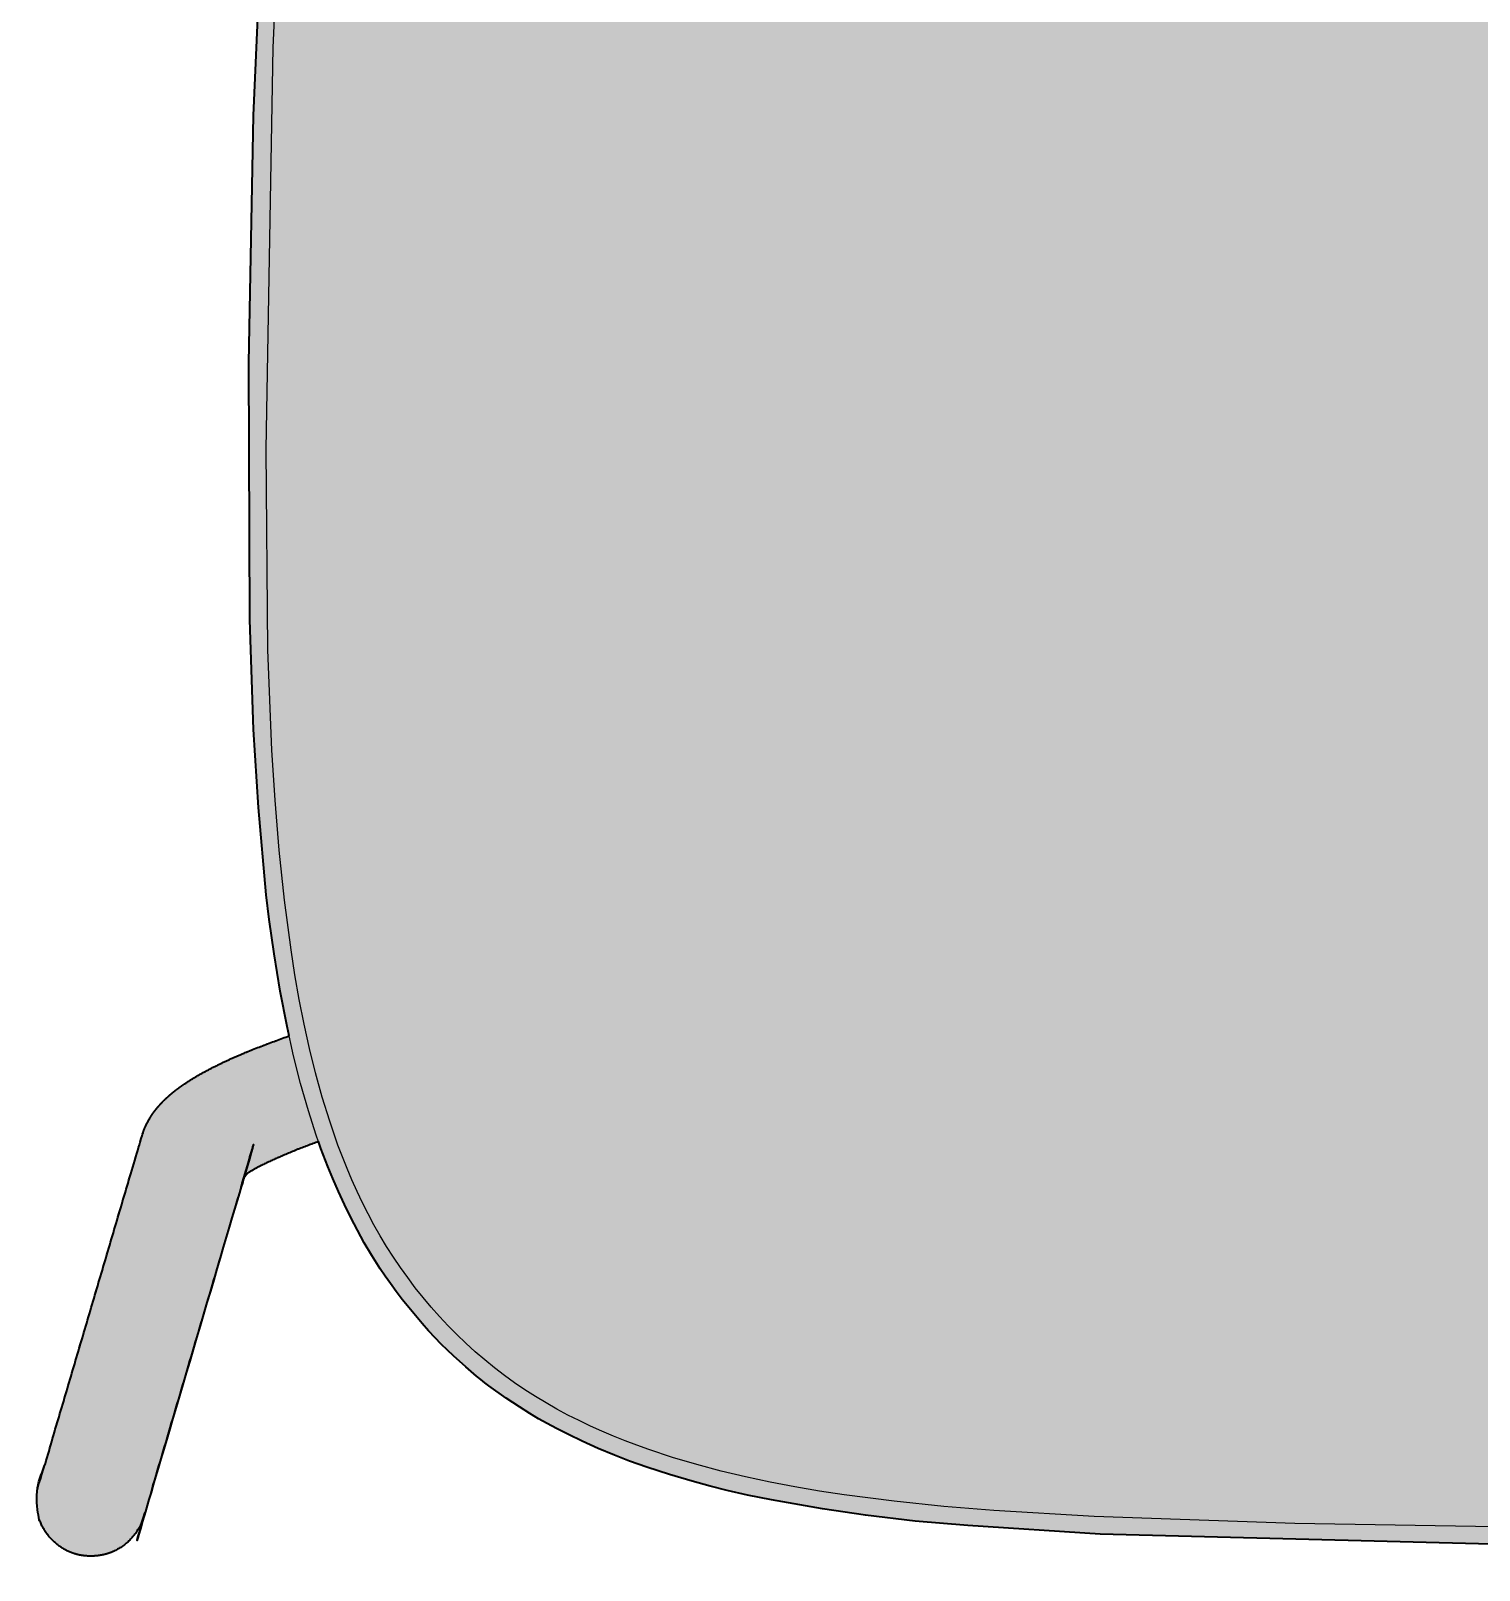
# Model space of a CAD drawing. Header units: millimetres. Extents: x 0 to 1796, y -1006 to 814.
# Drawn here: x 158 to 409.4, y -1006.1 to -738.9 of the extents above; entities that cross this region are included whole.
import ezdxf

# ---------------------------------------------------------------- set-up
doc = ezdxf.new("R2010")
doc.units = ezdxf.units.MM
doc.layers.add('Blocks', color=7, linetype='Continuous')
doc.layers.add('Blocks$Fill', color=7, linetype='Continuous', true_color=0xffffff)
doc.layers.add('Blocks$Inner', color=7, linetype='Continuous', lineweight=25, true_color=0x007f00)
doc.layers.add('Blocks$Outline', color=7, linetype='Continuous', lineweight=35, true_color=0xff3f3f)

# ---------------------------------------------------------------- blocks, each defined once
blk = doc.blocks.new('13Eighty Dining Chair Top')
at = {"layer": 'Blocks$Fill'}
blk.add_hatch(color=256, dxfattribs=at).paths.add_polyline_path([(1.2, 56.2), (1.84, 60.66), (2.27, 63.15), (2.84, 66.09), (4.42, 73.35), (6.42, 81.42), (8.57, 89.01), (10.53, 95.3), (12.03, 99.89), (13.37, 103.67), (14.9, 107.69), (15.81, 109.88), (16.83, 112.2), (17.98, 114.64), (19.24, 117.15), (20.58, 119.67), (21.98, 122.11), (22.7, 123.29), (23.43, 124.43), (24.17, 125.55), (24.92, 126.65), (25.7, 127.73), (26.5, 128.8), (27.32, 129.86), (28.17, 130.91), (29.96, 133.02), (31.83, 135.09), (33.74, 137.08), (35.66, 138.98), (37.55, 140.75), (39.46, 142.43), (41.43, 144.06), (43.51, 145.69), (45.74, 147.36), (48.05, 149.02), (52.54, 152.08), (54.57, 153.39), (56.51, 154.58), (58.44, 155.72), (60.48, 156.87), (65, 159.31), (69.66, 161.69), (74.09, 163.82), (79.04, 165.99), (85.17, 168.49), (91.77, 171.02), (97.94, 173.22), (103.45, 175.06), (108.41, 176.59), (113.42, 178.03), (124.05, 180.8), (128.25, 181.8), (133.25, 182.85), (148.72, 185.75), (155.84, 186.91), (162.21, 187.8), (168.59, 188.58), (175.77, 189.29), (184.28, 189.95), (193.58, 190.52), (203.81, 190.9), (211.29, 190.98), (229, 190.52), (238.3, 189.95), (246.8, 189.29), (253.99, 188.58), (260.37, 187.8), (266.73, 186.91), (273.86, 185.75), (289.32, 182.85), (294.33, 181.8), (298.53, 180.8), (309.15, 178.03), (314.16, 176.59), (319.12, 175.06), (324.64, 173.22), (330.81, 171.02), (337.41, 168.49), (343.54, 165.99), (348.49, 163.82), (352.92, 161.69), (357.58, 159.31), (362.1, 156.87), (364.13, 155.72), (366.07, 154.58), (368.01, 153.39), (370.04, 152.08), (374.53, 149.02), (376.84, 147.36), (379.07, 145.69), (381.15, 144.06), (383.12, 142.43), (385.03, 140.75), (386.92, 138.98), (388.83, 137.08), (390.75, 135.09), (392.62, 133.02), (394.41, 130.91), (395.26, 129.86), (396.08, 128.8), (396.88, 127.73), (397.66, 126.65), (398.41, 125.55), (399.15, 124.43), (399.88, 123.29), (400.59, 122.11), (402, 119.67), (403.34, 117.15), (404.6, 114.64), (405.75, 112.2), (406.77, 109.88), (407.68, 107.69), (409.21, 103.67), (410.55, 99.89), (412.05, 95.3), (414.01, 89.01), (416.16, 81.42), (418.16, 73.35), (419.74, 66.09), (420.31, 63.15), (420.74, 60.66), (421.33, 56.66), (421.38, 56.2), (422.17, 56.84), (422.94, 57.51), (423.69, 58.21), (424.41, 58.94), (424.77, 59.31), (425.11, 59.69), (425.45, 60.07), (425.79, 60.47), (426.12, 60.86), (426.44, 61.27), (426.75, 61.68), (427.06, 62.09), (427.36, 62.51), (427.65, 62.94), (427.93, 63.37), (428.21, 63.8), (428.48, 64.24), (428.74, 64.69), (428.99, 65.14), (429.24, 65.59), (429.7, 66.5), (430.13, 67.43), (430.53, 68.37), (430.89, 69.32), (448.7, 174.89), (448.95, 176.15), (449.09, 176.78), (449.16, 177.09), (449.25, 177.39), (449.34, 177.7), (449.43, 178), (449.53, 178.3), (449.64, 178.6), (449.76, 178.89), (449.89, 179.17), (449.96, 179.31), (450.03, 179.45), (450.1, 179.59), (450.18, 179.73), (450.25, 179.87), (450.33, 180), (450.42, 180.14), (450.5, 180.27), (450.59, 180.4), (450.68, 180.53), (450.78, 180.65), (450.87, 180.78), (450.97, 180.9), (451.07, 181.03), (451.18, 181.15), (451.28, 181.27), (451.5, 181.5), (451.72, 181.73), (451.96, 181.95), (452.2, 182.16), (452.44, 182.36), (452.7, 182.55), (452.96, 182.74), (453.23, 182.92), (453.5, 183.09), (453.78, 183.25), (454.06, 183.4), (454.35, 183.54), (454.64, 183.67), (454.93, 183.8), (455.23, 183.91), (455.53, 184.01), (455.84, 184.1), (456.15, 184.19), (456.46, 184.26), (456.77, 184.32), (457.08, 184.37), (457.4, 184.41), (457.71, 184.44), (458.03, 184.46), (458.19, 184.46), (458.35, 184.46), (458.51, 184.46), (458.66, 184.46), (458.82, 184.45), (458.98, 184.44), (459.14, 184.43), (459.3, 184.42), (459.61, 184.38), (459.93, 184.33), (460.24, 184.27), (460.55, 184.2), (460.86, 184.12), (461.16, 184.03), (461.46, 183.93), (461.76, 183.82), (462.06, 183.7), (462.35, 183.56), (462.63, 183.42), (462.91, 183.27), (463.19, 183.11), (463.46, 182.95), (463.72, 182.77), (463.98, 182.58), (464.23, 182.38), (464.48, 182.18), (464.71, 181.97), (464.94, 181.75), (465.17, 181.52), (465.38, 181.29), (465.59, 181.05), (465.79, 180.8), (465.98, 180.55), (466.16, 180.29), (466.34, 180.02), (466.5, 179.75), (466.66, 179.47), (466.81, 179.19), (466.95, 178.9), (467.07, 178.61), (467.19, 178.31), (467.3, 178.01), (467.4, 177.71), (467.49, 177.41), (467.56, 177.1), (467.63, 176.79), (467.69, 176.47), (467.74, 176.16), (467.77, 175.84), (467.8, 175.52), (467.81, 175.21), (467.82, 174.89), (467.81, 174.57), (467.8, 174.25), (467.33, 171.12), (449.45, 65.11), (449.35, 64.58), (449.23, 64.06), (449.11, 63.54), (448.97, 63.02), (448.82, 62.51), (448.67, 62), (448.5, 61.49), (448.32, 60.99), (448.14, 60.49), (447.94, 59.99), (447.74, 59.5), (447.52, 59.01), (447.3, 58.52), (447.07, 58.04), (446.82, 57.57), (446.58, 57.09), (446.05, 56.16), (445.5, 55.25), (444.92, 54.35), (444.32, 53.47), (443.7, 52.6), (443.05, 51.74), (442.39, 50.9), (441.03, 49.25), (439.62, 47.65), (438.16, 46.09), (436.66, 44.56), (435.13, 43.07), (433.57, 41.61), (431.98, 40.18), (430.37, 38.78), (427.07, 36.06), (423.67, 33.44), (429.16, -81.39), (429.99, -124.35), (429.8, -168.94), (429.14, -188.02), (428.3, -201.53), (426.93, -216.67), (426.42, -220.99), (425.59, -226.93), (424.52, -233.39), (423.33, -239.56), (422.98, -241.16), (430.59, -244.06), (432.45, -244.86), (434.3, -245.7), (436.12, -246.59), (437.93, -247.55), (438.82, -248.05), (439.71, -248.58), (440.58, -249.12), (441.43, -249.69), (441.85, -249.99), (442.26, -250.29), (442.66, -250.6), (443.06, -250.91), (443.45, -251.23), (443.83, -251.56), (444.21, -251.9), (444.57, -252.24), (444.92, -252.6), (445.27, -252.96), (445.6, -253.33), (445.92, -253.71), (446.23, -254.1), (446.52, -254.5), (446.81, -254.91), (447.08, -255.33), (447.21, -255.54), (447.33, -255.76), (447.45, -255.98), (447.57, -256.2), (447.69, -256.42), (447.8, -256.65), (447.9, -256.88), (448.01, -257.11), (448.1, -257.35), (448.2, -257.58), (448.29, -257.83), (448.37, -258.07), (448.46, -258.32), (448.53, -258.57), (448.61, -258.82), (466.15, -318.23), (466.24, -318.46), (466.32, -318.69), (466.4, -318.92), (466.48, -319.16), (466.54, -319.4), (466.61, -319.64), (466.66, -319.88), (466.71, -320.13), (466.75, -320.38), (466.79, -320.63), (466.82, -320.88), (466.84, -321.13), (466.86, -321.38), (466.87, -321.64), (466.88, -321.89), (466.87, -322.15), (466.86, -322.4), (466.85, -322.66), (466.82, -322.91), (466.79, -323.16), (466.76, -323.41), (466.71, -323.66), (466.66, -323.91), (466.61, -324.15), (466.55, -324.4), (466.48, -324.64), (466.41, -324.88), (466.33, -325.11), (466.24, -325.35), (466.15, -325.58), (466.05, -325.8), (465.95, -326.02), (465.84, -326.24), (465.73, -326.46), (465.61, -326.68), (465.48, -326.89), (465.35, -327.1), (465.22, -327.31), (465.07, -327.51), (464.92, -327.72), (464.77, -327.92), (464.61, -328.11), (464.44, -328.3), (464.27, -328.49), (464.1, -328.67), (463.91, -328.85), (463.73, -329.03), (463.54, -329.19), (463.34, -329.36), (463.14, -329.52), (462.94, -329.67), (462.73, -329.82), (462.52, -329.96), (462.31, -330.09), (462.09, -330.22), (461.87, -330.35), (461.65, -330.47), (461.43, -330.58), (461.2, -330.68), (460.97, -330.78), (460.74, -330.88), (460.51, -330.96), (460.28, -331.04), (460.05, -331.12), (459.86, -331.17), (459.67, -331.21), (459.47, -331.26), (459.28, -331.3), (459.09, -331.33), (458.89, -331.36), (458.69, -331.39), (458.5, -331.41), (458.3, -331.43), (458.1, -331.45), (457.9, -331.46), (457.7, -331.47), (457.5, -331.47), (457.3, -331.47), (457.1, -331.47), (456.91, -331.46), (456.71, -331.45), (456.51, -331.44), (456.31, -331.42), (456.11, -331.39), (455.91, -331.37), (455.71, -331.33), (455.52, -331.3), (455.32, -331.26), (455.13, -331.22), (454.93, -331.17), (454.74, -331.12), (454.55, -331.06), (454.36, -331), (454.17, -330.93), (453.98, -330.87), (453.8, -330.79), (453.61, -330.72), (453.43, -330.64), (453.25, -330.55), (453.07, -330.46), (452.9, -330.37), (452.72, -330.27), (452.55, -330.17), (452.38, -330.07), (452.21, -329.96), (452.04, -329.85), (451.88, -329.73), (451.72, -329.62), (451.56, -329.49), (451.4, -329.37), (451.25, -329.24), (451.1, -329.11), (450.95, -328.98), (450.8, -328.84), (450.66, -328.7), (450.52, -328.56), (450.38, -328.41), (450.25, -328.26), (450.12, -328.11), (449.99, -327.96), (449.86, -327.8), (449.74, -327.65), (449.62, -327.49), (449.51, -327.32), (449.4, -327.16), (449.29, -326.99), (449.18, -326.83), (449.08, -326.66), (448.98, -326.48), (448.89, -326.31), (448.8, -326.13), (448.71, -325.96), (448.55, -325.6), (448.39, -325.23), (448.25, -324.86), (448.11, -324.49), (447.99, -324.11), (447.87, -323.73), (447.64, -322.95), (430.94, -266.1), (430.91, -266.02), (430.9, -265.97), (430.88, -265.93), (430.86, -265.89), (430.85, -265.85), (430.83, -265.81), (430.81, -265.77), (430.79, -265.73), (430.77, -265.69), (430.74, -265.65), (430.72, -265.61), (430.7, -265.58), (430.67, -265.54), (430.65, -265.5), (430.62, -265.47), (430.59, -265.43), (430.56, -265.4), (430.54, -265.36), (430.51, -265.33), (430.48, -265.29), (430.44, -265.26), (430.41, -265.23), (430.38, -265.2), (430.35, -265.17), (430.31, -265.14), (430.28, -265.11), (430.25, -265.09), (430.21, -265.06), (430.17, -265.03), (430.14, -265.01), (430.1, -264.98), (429.47, -264.59), (428.82, -264.22), (428.17, -263.86), (427.5, -263.52), (426.16, -262.87), (424.79, -262.26), (421.37, -260.83), (417.88, -259.51), (416.26, -263.83), (415.41, -265.92), (414.43, -268.17), (413.39, -270.44), (412.29, -272.68), (411.14, -274.91), (409.93, -277.1), (408.64, -279.29), (407.16, -281.6), (406.31, -282.86), (405.39, -284.17), (404.4, -285.53), (403.34, -286.93), (402.22, -288.33), (401.07, -289.73), (399.91, -291.09), (398.76, -292.37), (397.65, -293.56), (396.57, -294.67), (395.51, -295.72), (394.44, -296.73), (392.31, -298.64), (390.45, -300.22), (389.71, -300.83), (389.03, -301.37), (388.31, -301.9), (385.29, -304.03), (383, -305.57), (381.18, -306.73), (379.7, -307.62), (378.22, -308.46), (376.54, -309.35), (374.51, -310.38), (372.08, -311.53), (369.32, -312.77), (366.53, -313.94), (363.91, -314.97), (360.87, -316.03), (356.96, -317.29), (353.03, -318.48), (349.91, -319.35), (346.96, -320.07), (343.41, -320.87), (339.25, -321.73), (330.43, -323.29), (322.92, -324.37), (314.31, -325.38), (305.16, -326.17), (282.19, -327.66), (214.3, -329.37), (211.29, -329.32), (208.27, -329.37), (140.39, -327.66), (117.42, -326.17), (108.27, -325.38), (99.66, -324.37), (92.15, -323.29), (83.33, -321.73), (79.17, -320.87), (75.61, -320.07), (72.67, -319.35), (69.55, -318.48), (65.62, -317.29), (61.71, -316.03), (58.67, -314.97), (56.05, -313.94), (53.26, -312.77), (50.49, -311.53), (48.07, -310.38), (46.03, -309.35), (44.36, -308.46), (42.88, -307.62), (41.39, -306.73), (39.58, -305.57), (37.29, -304.03), (34.27, -301.9), (33.55, -301.37), (32.87, -300.83), (32.13, -300.22), (30.27, -298.64), (28.14, -296.73), (27.07, -295.72), (26.01, -294.67), (24.93, -293.56), (23.82, -292.37), (22.67, -291.09), (21.51, -289.73), (20.35, -288.33), (19.24, -286.93), (18.18, -285.53), (17.18, -284.17), (16.26, -282.86), (15.42, -281.6), (13.94, -279.29), (12.65, -277.1), (11.44, -274.91), (10.29, -272.68), (9.19, -270.44), (8.15, -268.17), (7.17, -265.92), (6.32, -263.83), (5.13, -260.73), (4.7, -259.51), (1.21, -260.83), (-2.21, -262.26), (-3.58, -262.87), (-4.93, -263.52), (-5.59, -263.86), (-6.25, -264.22), (-6.89, -264.59), (-7.52, -264.98), (-7.56, -265.01), (-7.6, -265.03), (-7.63, -265.06), (-7.67, -265.09), (-7.7, -265.11), (-7.74, -265.14), (-7.77, -265.17), (-7.8, -265.2), (-7.83, -265.23), (-7.87, -265.26), (-7.9, -265.29), (-7.93, -265.33), (-7.96, -265.36), (-7.99, -265.4), (-8.01, -265.43), (-8.04, -265.47), (-8.07, -265.5), (-8.09, -265.54), (-8.12, -265.58), (-8.14, -265.61), (-8.17, -265.65), (-8.19, -265.69), (-8.21, -265.73), (-8.23, -265.77), (-8.25, -265.81), (-8.27, -265.85), (-8.29, -265.89), (-8.3, -265.93), (-8.32, -265.97), (-8.33, -266.02), (-8.35, -266.06), (-24.03, -319.06), (-25.29, -323.73), (-25.41, -324.11), (-25.53, -324.49), (-25.67, -324.86), (-25.81, -325.23), (-25.97, -325.6), (-26.13, -325.96), (-26.22, -326.13), (-26.31, -326.31), (-26.41, -326.48), (-26.5, -326.66), (-26.6, -326.83), (-26.71, -326.99), (-26.82, -327.16), (-26.93, -327.32), (-27.04, -327.49), (-27.16, -327.65), (-27.29, -327.8), (-27.41, -327.96), (-27.54, -328.11), (-27.67, -328.26), (-27.8, -328.41), (-27.94, -328.56), (-28.08, -328.7), (-28.23, -328.84), (-28.37, -328.98), (-28.52, -329.11), (-28.67, -329.24), (-28.82, -329.37), (-28.98, -329.49), (-29.14, -329.62), (-29.3, -329.73), (-29.47, -329.85), (-29.63, -329.96), (-29.8, -330.07), (-29.97, -330.17), (-30.14, -330.27), (-30.32, -330.37), (-30.49, -330.46), (-30.67, -330.55), (-30.85, -330.64), (-31.04, -330.72), (-31.22, -330.79), (-31.4, -330.87), (-31.59, -330.93), (-31.78, -331), (-31.97, -331.06), (-32.16, -331.12), (-32.36, -331.17), (-32.55, -331.22), (-32.74, -331.26), (-32.94, -331.3), (-33.14, -331.33), (-33.33, -331.37), (-33.53, -331.39), (-33.73, -331.42), (-33.93, -331.44), (-34.13, -331.45), (-34.33, -331.46), (-34.53, -331.47), (-34.73, -331.47), (-34.93, -331.47), (-35.13, -331.47), (-35.32, -331.46), (-35.52, -331.45), (-35.72, -331.43), (-35.92, -331.41), (-36.12, -331.39), (-36.31, -331.36), (-36.51, -331.33), (-36.7, -331.3), (-36.9, -331.26), (-37.09, -331.21), (-37.28, -331.17), (-37.47, -331.12), (-37.7, -331.04), (-37.93, -330.96), (-38.17, -330.88), (-38.4, -330.78), (-38.62, -330.68), (-38.85, -330.58), (-39.07, -330.47), (-39.3, -330.35), (-39.52, -330.22), (-39.73, -330.09), (-39.95, -329.96), (-40.16, -329.82), (-40.36, -329.67), (-40.57, -329.52), (-40.76, -329.36), (-40.96, -329.19), (-41.15, -329.03), (-41.34, -328.85), (-41.52, -328.67), (-41.69, -328.49), (-41.86, -328.3), (-42.03, -328.11), (-42.19, -327.92), (-42.35, -327.72), (-42.49, -327.51), (-42.64, -327.31), (-42.77, -327.1), (-42.91, -326.89), (-43.03, -326.68), (-43.15, -326.46), (-43.26, -326.24), (-43.37, -326.02), (-43.47, -325.8), (-43.57, -325.58), (-43.66, -325.35), (-43.75, -325.11), (-43.83, -324.88), (-43.9, -324.64), (-43.97, -324.4), (-44.03, -324.15), (-44.09, -323.91), (-44.14, -323.66), (-44.18, -323.41), (-44.22, -323.16), (-44.25, -322.91), (-44.27, -322.66), (-44.28, -322.4), (-44.29, -322.15), (-44.3, -321.89), (-44.29, -321.64), (-44.28, -321.38), (-44.27, -321.13), (-44.24, -320.88), (-44.21, -320.63), (-44.18, -320.38), (-44.13, -320.13), (-44.08, -319.88), (-44.03, -319.64), (-43.97, -319.4), (-43.9, -319.16), (-43.82, -318.92), (-43.74, -318.69), (-43.66, -318.46), (-43.57, -318.23), (-26.1, -259.07), (-25.96, -258.57), (-25.88, -258.32), (-25.8, -258.07), (-25.71, -257.83), (-25.62, -257.58), (-25.53, -257.35), (-25.43, -257.11), (-25.33, -256.88), (-25.22, -256.65), (-25.11, -256.42), (-24.99, -256.2), (-24.88, -255.98), (-24.75, -255.76), (-24.63, -255.54), (-24.5, -255.33), (-24.23, -254.91), (-23.95, -254.5), (-23.65, -254.1), (-23.34, -253.71), (-23.02, -253.33), (-22.69, -252.96), (-22.35, -252.6), (-21.99, -252.24), (-21.63, -251.9), (-21.25, -251.56), (-20.87, -251.23), (-20.48, -250.91), (-20.09, -250.6), (-19.68, -250.29), (-19.27, -249.99), (-18.85, -249.69), (-18, -249.12), (-17.13, -248.58), (-16.24, -248.05), (-15.35, -247.55), (-13.54, -246.59), (-11.72, -245.7), (-9.88, -244.86), (-8.02, -244.06), (-4.25, -242.58), (-0.4, -241.16), (-1.95, -233.39), (-3.01, -226.93), (-3.84, -220.99), (-4.36, -216.67), (-5.72, -201.53), (-6.56, -188.02), (-7.22, -168.94), (-7.42, -124.35), (-6.58, -81.39), (-2.48, 11.46), (-1.09, 33.44), (-7.79, 38.78), (-9.4, 40.18), (-10.99, 41.61), (-12.55, 43.07), (-14.08, 44.56), (-15.58, 46.09), (-17.04, 47.65), (-18.45, 49.25), (-19.81, 50.9), (-20.47, 51.74), (-21.12, 52.6), (-21.74, 53.47), (-22.35, 54.35), (-22.92, 55.25), (-23.48, 56.16), (-24, 57.09), (-24.25, 57.57), (-24.49, 58.04), (-24.72, 58.52), (-24.94, 59.01), (-25.16, 59.5), (-25.36, 59.99), (-25.56, 60.49), (-25.75, 60.99), (-25.92, 61.49), (-26.09, 62), (-26.25, 62.51), (-26.39, 63.02), (-26.53, 63.54), (-26.65, 64.06), (-26.77, 64.58), (-26.87, 65.11), (-26.97, 65.63), (-45.22, 174.25), (-45.24, 174.57), (-45.24, 174.89), (-45.24, 175.21), (-45.22, 175.52), (-45.19, 175.84), (-45.16, 176.16), (-45.11, 176.47), (-45.05, 176.79), (-44.99, 177.1), (-44.91, 177.41), (-44.82, 177.71), (-44.72, 178.01), (-44.61, 178.31), (-44.5, 178.61), (-44.37, 178.9), (-44.23, 179.19), (-44.08, 179.47), (-43.93, 179.75), (-43.76, 180.02), (-43.59, 180.29), (-43.4, 180.55), (-43.21, 180.8), (-43.01, 181.05), (-42.8, 181.29), (-42.59, 181.52), (-42.37, 181.75), (-42.13, 181.97), (-41.9, 182.18), (-41.65, 182.38), (-41.4, 182.58), (-41.14, 182.77), (-40.88, 182.95), (-40.61, 183.11), (-40.33, 183.27), (-40.05, 183.42), (-39.77, 183.56), (-39.48, 183.7), (-39.18, 183.82), (-38.88, 183.93), (-38.58, 184.03), (-38.28, 184.12), (-37.97, 184.2), (-37.66, 184.27), (-37.35, 184.33), (-37.03, 184.38), (-36.72, 184.42), (-36.56, 184.43), (-36.4, 184.44), (-36.24, 184.45), (-36.09, 184.46), (-35.93, 184.46), (-35.77, 184.46), (-35.61, 184.46), (-35.45, 184.46), (-35.13, 184.44), (-34.82, 184.41), (-34.5, 184.37), (-34.19, 184.32), (-33.88, 184.26), (-33.57, 184.19), (-33.26, 184.1), (-32.96, 184.01), (-32.65, 183.91), (-32.36, 183.8), (-32.06, 183.67), (-31.77, 183.54), (-31.48, 183.4), (-31.2, 183.25), (-30.92, 183.09), (-30.65, 182.92), (-30.38, 182.74), (-30.12, 182.55), (-29.87, 182.36), (-29.62, 182.16), (-29.38, 181.95), (-29.14, 181.73), (-28.92, 181.5), (-28.7, 181.27), (-28.6, 181.15), (-28.49, 181.03), (-28.39, 180.9), (-28.3, 180.78), (-28.2, 180.65), (-28.11, 180.53), (-28.01, 180.4), (-27.93, 180.27), (-27.84, 180.14), (-27.76, 180), (-27.68, 179.87), (-27.6, 179.73), (-27.52, 179.59), (-27.45, 179.45), (-27.38, 179.31), (-27.31, 179.17), (-27.18, 178.89), (-27.07, 178.6), (-26.95, 178.3), (-26.85, 178), (-26.76, 177.7), (-26.67, 177.39), (-26.59, 177.09), (-26.51, 176.78), (-26.37, 176.15), (-26.12, 174.89), (-8.31, 69.32), (-7.95, 68.37), (-7.55, 67.43), (-7.12, 66.5), (-6.66, 65.59), (-6.41, 65.14), (-6.16, 64.69), (-5.9, 64.24), (-5.63, 63.8), (-5.36, 63.37), (-5.07, 62.94), (-4.78, 62.51), (-4.48, 62.09), (-4.17, 61.68), (-3.86, 61.27), (-3.54, 60.86), (-3.21, 60.47), (-2.88, 60.07), (-2.54, 59.69), (-2.19, 59.31), (-1.83, 58.94), (-1.11, 58.21), (-0.36, 57.51), (0.41, 56.84)], flags=0)
at = {"layer": 'Blocks$Inner'}
for points in [[(208.27, -329.37), (140.39, -327.66), (117.42, -326.17), (108.27, -325.38), (99.66, -324.37), (92.15, -323.29), (83.33, -321.73), (79.17, -320.87), (75.61, -320.07), (72.67, -319.35), (69.55, -318.48), (65.62, -317.29), (61.71, -316.03), (58.67, -314.97), (56.05, -313.94), (53.26, -312.77), (50.49, -311.53), (48.07, -310.38), (46.03, -309.35), (44.36, -308.46), (42.88, -307.62), (41.39, -306.73), (39.58, -305.57), (37.29, -304.03), (34.27, -301.9), (33.55, -301.37), (32.87, -300.83), (32.13, -300.22), (30.27, -298.64), (28.14, -296.73), (27.07, -295.72), (26.01, -294.67), (24.93, -293.56), (23.82, -292.37), (22.67, -291.09), (21.51, -289.73), (20.35, -288.33), (19.24, -286.93), (18.18, -285.53), (17.18, -284.17), (16.26, -282.86), (15.42, -281.6), (13.94, -279.29), (12.65, -277.1), (11.44, -274.91), (10.29, -272.68), (9.19, -270.44), (8.15, -268.17), (7.17, -265.92), (6.32, -263.83), (5.13, -260.73), (4.31, -258.39), (2.97, -254.19), (1.6, -249.43), (0.38, -244.64), (-0.76, -239.56), (-1.95, -233.39), (-3.01, -226.93), (-3.84, -220.99), (-4.36, -216.67), (-5.72, -201.53), (-6.56, -188.02), (-7.22, -168.94), (-7.42, -124.35), (-6.58, -81.39), (-2.48, 11.46)], [(209.01, -326.37), (174.16, -325.8), (139.34, -324.6), (121.94, -323.56), (113.26, -322.85), (104.59, -321.95), (95.95, -320.84), (91.65, -320.19), (87.35, -319.46), (83.08, -318.64), (78.82, -317.73), (74.58, -316.72), (70.36, -315.59), (66.17, -314.35), (62.02, -312.97), (59.96, -312.24), (57.92, -311.46), (55.9, -310.65), (53.89, -309.79), (51.91, -308.9), (49.94, -307.96), (48, -306.98), (46.09, -305.96), (44.2, -304.88), (42.34, -303.76), (40.52, -302.6), (38.73, -301.38), (36.97, -300.1), (35.24, -298.78), (33.56, -297.41), (31.91, -296), (30.3, -294.53), (28.73, -293.03), (27.2, -291.48), (25.71, -289.89), (24.26, -288.26), (22.86, -286.59), (21.5, -284.88), (20.19, -283.14), (18.92, -281.37), (17.7, -279.57), (16.52, -277.73), (15.4, -275.87), (14.33, -273.98), (13.3, -272.07), (12.32, -270.13), (11.39, -268.17), (10.5, -266.18), (9.65, -264.18), (8.84, -262.16), (8.07, -260.12), (7.34, -258.07), (6.65, -256), (5.36, -251.83), (4.2, -247.61), (3.16, -243.37), (2.22, -239.11), (1.37, -234.84), (0.62, -230.55), (-0.06, -226.25), (-1.2, -217.61), (-2.1, -208.95), (-2.82, -200.27), (-3.38, -191.58), (-4.09, -174.16), (-4.38, -139.31), (-3.16, -69.63), (0, 0)]]:
    blk.add_lwpolyline(points, dxfattribs=at)
for points in [[(-4.25, -242.58), (-8.02, -244.06)], [(-0.4, -241.16), (-4.25, -242.58)], [(-11.72, -245.7), (-13.54, -246.59)], [(-9.88, -244.86), (-11.72, -245.7)], [(-8.02, -244.06), (-9.88, -244.86)], [(-16.24, -248.05), (-17.13, -248.58)], [(-15.35, -247.55), (-16.24, -248.05)], [(-13.54, -246.59), (-15.35, -247.55)], [(-20.48, -250.91), (-20.87, -251.23)], [(-20.09, -250.6), (-20.48, -250.91)], [(-19.68, -250.29), (-20.09, -250.6)], [(-19.27, -249.99), (-19.68, -250.29)], [(-18.85, -249.69), (-19.27, -249.99)], [(-18, -249.12), (-18.85, -249.69)], [(-17.13, -248.58), (-18, -249.12)], [(-23.34, -253.71), (-23.65, -254.1)], [(-23.02, -253.33), (-23.34, -253.71)], [(-22.69, -252.96), (-23.02, -253.33)], [(-22.35, -252.6), (-22.69, -252.96)], [(-21.99, -252.24), (-22.35, -252.6)], [(-21.63, -251.9), (-21.99, -252.24)], [(-21.25, -251.56), (-21.63, -251.9)], [(-20.87, -251.23), (-21.25, -251.56)], [(-25.11, -256.42), (-25.22, -256.65)], [(-24.99, -256.2), (-25.11, -256.42)], [(-24.88, -255.98), (-24.99, -256.2)], [(-24.75, -255.76), (-24.88, -255.98)], [(-24.63, -255.54), (-24.75, -255.76)], [(-24.5, -255.33), (-24.63, -255.54)], [(-24.23, -254.91), (-24.5, -255.33)], [(-23.95, -254.5), (-24.23, -254.91)], [(-23.65, -254.1), (-23.95, -254.5)], [(-26.1, -259.07), (-43.57, -318.23)], [(-26.03, -258.82), (-26.1, -259.07)], [(-25.96, -258.57), (-26.03, -258.82)], [(-25.88, -258.32), (-25.96, -258.57)], [(-25.8, -258.07), (-25.88, -258.32)], [(-25.71, -257.83), (-25.8, -258.07)], [(-25.62, -257.58), (-25.71, -257.83)], [(-25.53, -257.35), (-25.62, -257.58)], [(-25.43, -257.11), (-25.53, -257.35)], [(-25.33, -256.88), (-25.43, -257.11)], [(-25.22, -256.65), (-25.33, -256.88)], [(-2.21, -262.26), (1.21, -260.83)], [(1.21, -260.83), (4.7, -259.51)], [(-6.89, -264.59), (-6.25, -264.22)], [(-6.25, -264.22), (-5.59, -263.86)], [(-5.59, -263.86), (-4.93, -263.52)], [(-4.93, -263.52), (-3.58, -262.87)], [(-3.58, -262.87), (-2.21, -262.26)], [(-24.03, -319.06), (-8.36, -266.1)], [(-8.36, -266.1), (-8.35, -266.06)], [(-8.35, -266.06), (-8.33, -266.02)], [(-8.33, -266.02), (-8.32, -265.97)], [(-8.32, -265.97), (-8.3, -265.93)], [(-8.3, -265.93), (-8.29, -265.89)], [(-8.29, -265.89), (-8.27, -265.85)], [(-8.27, -265.85), (-8.25, -265.81)], [(-8.25, -265.81), (-8.23, -265.77)], [(-8.23, -265.77), (-8.21, -265.73)], [(-8.21, -265.73), (-8.19, -265.69)], [(-8.19, -265.69), (-8.17, -265.65)], [(-8.17, -265.65), (-8.14, -265.61)], [(-8.14, -265.61), (-8.12, -265.58)], [(-8.12, -265.58), (-8.09, -265.54)], [(-8.09, -265.54), (-8.07, -265.5)], [(-8.07, -265.5), (-8.04, -265.47)], [(-8.04, -265.47), (-8.01, -265.43)], [(-8.01, -265.43), (-7.99, -265.4)], [(-7.99, -265.4), (-7.96, -265.36)], [(-7.96, -265.36), (-7.93, -265.33)], [(-7.93, -265.33), (-7.9, -265.29)], [(-7.9, -265.29), (-7.87, -265.26)], [(-7.87, -265.26), (-7.83, -265.23)], [(-7.83, -265.23), (-7.8, -265.2)], [(-7.8, -265.2), (-7.77, -265.17)], [(-7.77, -265.17), (-7.74, -265.14)], [(-7.74, -265.14), (-7.7, -265.11)], [(-7.7, -265.11), (-7.67, -265.09)], [(-7.67, -265.09), (-7.63, -265.06)], [(-7.63, -265.06), (-7.6, -265.03)], [(-7.6, -265.03), (-7.56, -265.01)], [(-7.56, -265.01), (-7.52, -264.98)], [(-7.52, -264.98), (-6.89, -264.59)], [(-25.07, -322.95), (-24.03, -319.06)], [(-25.29, -323.73), (-25.07, -322.95)], [(-26.22, -326.13), (-26.13, -325.96)], [(-26.13, -325.96), (-25.97, -325.6)], [(-25.97, -325.6), (-25.81, -325.23)], [(-25.81, -325.23), (-25.67, -324.86)], [(-25.67, -324.86), (-25.53, -324.49)], [(-25.53, -324.49), (-25.41, -324.11)], [(-25.41, -324.11), (-25.29, -323.73)], [(-28.08, -328.7), (-27.94, -328.56)], [(-27.94, -328.56), (-27.8, -328.41)], [(-27.8, -328.41), (-27.67, -328.26)], [(-27.67, -328.26), (-27.54, -328.11)], [(-27.54, -328.11), (-27.41, -327.96)], [(-27.41, -327.96), (-27.29, -327.8)], [(-27.29, -327.8), (-27.16, -327.65)], [(-27.16, -327.65), (-27.04, -327.49)], [(-27.04, -327.49), (-26.93, -327.32)], [(-26.93, -327.32), (-26.82, -327.16)], [(-26.82, -327.16), (-26.71, -326.99)], [(-26.71, -326.99), (-26.6, -326.83)], [(-26.6, -326.83), (-26.5, -326.66)], [(-26.5, -326.66), (-26.41, -326.48)], [(-26.41, -326.48), (-26.31, -326.31)], [(-26.31, -326.31), (-26.22, -326.13)], [(-37.47, -331.12), (-37.28, -331.17)], [(-37.28, -331.17), (-37.09, -331.21)], [(-37.09, -331.21), (-36.9, -331.26)], [(-36.9, -331.26), (-36.7, -331.3)], [(-36.7, -331.3), (-36.51, -331.33)], [(-36.51, -331.33), (-36.31, -331.36)], [(-33.33, -331.37), (-33.14, -331.33)], [(-33.14, -331.33), (-32.94, -331.3)], [(-32.94, -331.3), (-32.74, -331.26)], [(-32.74, -331.26), (-32.55, -331.22)], [(-32.55, -331.22), (-32.36, -331.17)], [(-32.36, -331.17), (-32.16, -331.12)], [(-32.16, -331.12), (-31.97, -331.06)], [(-31.97, -331.06), (-31.78, -331)], [(-31.78, -331), (-31.59, -330.93)], [(-31.59, -330.93), (-31.4, -330.87)], [(-31.4, -330.87), (-31.22, -330.79)], [(-31.22, -330.79), (-31.04, -330.72)], [(-31.04, -330.72), (-30.85, -330.64)], [(-30.85, -330.64), (-30.67, -330.55)], [(-30.67, -330.55), (-30.49, -330.46)], [(-30.49, -330.46), (-30.32, -330.37)], [(-30.32, -330.37), (-30.14, -330.27)], [(-30.14, -330.27), (-29.97, -330.17)], [(-29.97, -330.17), (-29.8, -330.07)], [(-29.8, -330.07), (-29.63, -329.96)], [(-29.63, -329.96), (-29.47, -329.85)], [(-29.47, -329.85), (-29.3, -329.73)], [(-29.3, -329.73), (-29.14, -329.62)], [(-29.14, -329.62), (-28.98, -329.49)], [(-28.98, -329.49), (-28.82, -329.37)], [(-28.82, -329.37), (-28.67, -329.24)], [(-28.67, -329.24), (-28.52, -329.11)], [(-28.52, -329.11), (-28.37, -328.98)], [(-28.37, -328.98), (-28.23, -328.84)], [(-28.23, -328.84), (-28.08, -328.7)], [(-36.31, -331.36), (-36.12, -331.39)], [(-36.12, -331.39), (-35.92, -331.41)], [(-35.92, -331.41), (-35.72, -331.43)], [(-35.72, -331.43), (-35.52, -331.45)], [(-35.52, -331.45), (-35.32, -331.46)], [(-35.32, -331.46), (-35.13, -331.47)], [(-35.13, -331.47), (-34.93, -331.47)], [(-34.93, -331.47), (-34.73, -331.47)], [(-34.73, -331.47), (-34.53, -331.47)], [(-34.53, -331.47), (-34.33, -331.46)], [(-34.33, -331.46), (-34.13, -331.45)], [(-34.13, -331.45), (-33.93, -331.44)], [(-33.93, -331.44), (-33.73, -331.42)], [(-33.73, -331.42), (-33.53, -331.39)], [(-33.53, -331.39), (-33.33, -331.37)]]:
    blk.add_open_spline(points, degree=1, dxfattribs=at)
blk.add_rational_spline([(-43.57, -318.23), (-45.2, -322.17), (-43.37, -326.02), (-41.55, -329.88), (-37.47, -331.12)], [1, 0.914408113763, 1, 0.914408113763, 1], degree=2, knots=[103.681792, 103.681792, 103.681792, 111.7082, 111.7082, 119.734607, 119.734607, 119.734607], dxfattribs=at)
at = {"layer": 'Blocks$Outline'}
for points in [[(-0.4, -241.16), (-0.76, -239.56), (-1.95, -233.39), (-3.01, -226.93), (-3.84, -220.99), (-4.36, -216.67), (-5.72, -201.53), (-6.56, -188.02), (-7.22, -168.94), (-7.42, -124.35), (-6.58, -81.39), (-2.48, 11.46), (-1.09, 33.44)], [(208.27, -329.37), (140.39, -327.66), (117.42, -326.17), (108.27, -325.38), (99.66, -324.37), (92.15, -323.29), (83.33, -321.73), (79.17, -320.87), (75.61, -320.07), (72.67, -319.35), (69.55, -318.48), (65.62, -317.29), (61.71, -316.03), (58.67, -314.97), (56.05, -313.94), (53.26, -312.77), (50.49, -311.53), (48.07, -310.38), (46.03, -309.35), (44.36, -308.46), (42.88, -307.62), (41.39, -306.73), (39.58, -305.57), (37.29, -304.03), (34.27, -301.9), (33.55, -301.37), (32.87, -300.83), (32.13, -300.22), (30.27, -298.64), (28.14, -296.73), (27.07, -295.72), (26.01, -294.67), (24.93, -293.56), (23.82, -292.37), (22.67, -291.09), (21.51, -289.73), (20.35, -288.33), (19.24, -286.93), (18.18, -285.53), (17.18, -284.17), (16.26, -282.86), (15.42, -281.6), (13.94, -279.29), (12.65, -277.1), (11.44, -274.91), (10.29, -272.68), (9.19, -270.44), (8.15, -268.17), (7.17, -265.92), (6.32, -263.83), (5.13, -260.73), (4.7, -259.51)]]:
    blk.add_lwpolyline(points, dxfattribs=at)
blk.add_rational_spline([(4.7, -259.51), (2.96, -260.17), (1.21, -260.83), (-0.5, -261.55), (-2.21, -262.26), (-2.9, -262.56), (-3.58, -262.87), (-4.25, -263.19), (-4.93, -263.52), (-5.26, -263.69), (-5.59, -263.86), (-5.92, -264.04), (-6.25, -264.22), (-6.57, -264.4), (-6.89, -264.59), (-7.21, -264.79), (-7.52, -264.98), (-7.54, -265), (-7.56, -265.01), (-7.58, -265.02), (-7.6, -265.03), (-7.61, -265.05), (-7.63, -265.06), (-7.65, -265.07), (-7.67, -265.09), (-7.68, -265.1), (-7.7, -265.11), (-7.72, -265.13), (-7.74, -265.14), (-7.75, -265.16), (-7.77, -265.17), (-7.79, -265.19), (-7.8, -265.2), (-7.82, -265.22), (-7.83, -265.23), (-7.85, -265.25), (-7.87, -265.26), (-7.88, -265.28), (-7.9, -265.29), (-7.91, -265.31), (-7.93, -265.33), (-7.94, -265.34), (-7.96, -265.36), (-7.97, -265.38), (-7.99, -265.4), (-8, -265.41), (-8.01, -265.43), (-8.03, -265.45), (-8.04, -265.47), (-8.05, -265.48), (-8.07, -265.5), (-8.08, -265.52), (-8.09, -265.54), (-8.11, -265.56), (-8.12, -265.58), (-8.13, -265.6), (-8.14, -265.61), (-8.15, -265.63), (-8.17, -265.65), (-8.18, -265.67), (-8.19, -265.69), (-8.2, -265.71), (-8.21, -265.73), (-8.22, -265.75), (-8.23, -265.77), (-8.24, -265.79), (-8.25, -265.81), (-8.26, -265.83), (-8.27, -265.85), (-8.28, -265.87), (-8.29, -265.89), (-8.29, -265.91), (-8.3, -265.93), (-8.31, -265.95), (-8.32, -265.97), (-8.33, -266), (-8.33, -266.02), (-8.34, -266.04), (-8.35, -266.06), (-8.35, -266.08), (-8.36, -266.1), (-16.2, -292.58), (-24.03, -319.06), (-24.55, -321), (-25.07, -322.95), (-25.18, -323.34), (-25.29, -323.73), (-25.35, -323.92), (-25.41, -324.11), (-25.47, -324.3), (-25.53, -324.49), (-25.6, -324.67), (-25.67, -324.86), (-25.74, -325.05), (-25.81, -325.23), (-25.89, -325.41), (-25.97, -325.6), (-26.05, -325.78), (-26.13, -325.96), (-26.18, -326.04), (-26.22, -326.13), (-26.27, -326.22), (-26.31, -326.31), (-26.36, -326.4), (-26.41, -326.48), (-26.45, -326.57), (-26.5, -326.66), (-26.55, -326.74), (-26.6, -326.83), (-26.66, -326.91), (-26.71, -326.99), (-26.76, -327.08), (-26.82, -327.16), (-26.87, -327.24), (-26.93, -327.32), (-26.99, -327.41), (-27.04, -327.49), (-27.1, -327.57), (-27.16, -327.65), (-27.22, -327.73), (-27.29, -327.8), (-27.35, -327.88), (-27.41, -327.96), (-27.47, -328.04), (-27.54, -328.11), (-27.6, -328.19), (-27.67, -328.26), (-27.74, -328.34), (-27.8, -328.41), (-27.87, -328.48), (-27.94, -328.56), (-28.01, -328.63), (-28.08, -328.7), (-28.15, -328.77), (-28.23, -328.84), (-28.3, -328.91), (-28.37, -328.98), (-28.45, -329.04), (-28.52, -329.11), (-28.6, -329.18), (-28.67, -329.24), (-28.75, -329.31), (-28.82, -329.37), (-28.9, -329.43), (-28.98, -329.49), (-29.06, -329.55), (-29.14, -329.62), (-29.22, -329.67), (-29.3, -329.73), (-29.38, -329.79), (-29.47, -329.85), (-29.55, -329.9), (-29.63, -329.96), (-29.72, -330.01), (-29.8, -330.07), (-29.88, -330.12), (-29.97, -330.17), (-30.06, -330.22), (-30.14, -330.27), (-30.23, -330.32), (-30.32, -330.37), (-30.41, -330.42), (-30.49, -330.46), (-30.58, -330.51), (-30.67, -330.55), (-30.76, -330.59), (-30.85, -330.64), (-30.94, -330.68), (-31.04, -330.72), (-31.13, -330.76), (-31.22, -330.79), (-31.31, -330.83), (-31.4, -330.87), (-31.5, -330.9), (-31.59, -330.93), (-31.69, -330.97), (-31.78, -331), (-31.88, -331.03), (-31.97, -331.06), (-32.07, -331.09), (-32.16, -331.12), (-32.26, -331.14), (-32.36, -331.17), (-32.45, -331.19), (-32.55, -331.22), (-32.65, -331.24), (-32.74, -331.26), (-32.84, -331.28), (-32.94, -331.3), (-33.04, -331.32), (-33.14, -331.33), (-33.23, -331.35), (-33.33, -331.37), (-33.43, -331.38), (-33.53, -331.39), (-33.63, -331.41), (-33.73, -331.42), (-33.83, -331.43), (-33.93, -331.44), (-34.03, -331.44), (-34.13, -331.45), (-34.23, -331.46), (-34.33, -331.46), (-34.43, -331.47), (-34.53, -331.47), (-34.63, -331.47), (-34.73, -331.47), (-34.83, -331.47), (-34.93, -331.47), (-35.03, -331.47), (-35.13, -331.47), (-35.22, -331.47), (-35.32, -331.46), (-35.42, -331.46), (-35.52, -331.45), (-35.62, -331.44), (-35.72, -331.43), (-35.82, -331.42), (-35.92, -331.41), (-36.02, -331.4), (-36.12, -331.39), (-36.21, -331.38), (-36.31, -331.36), (-36.41, -331.35), (-36.51, -331.33), (-36.61, -331.31), (-36.7, -331.3), (-36.8, -331.28), (-36.9, -331.26), (-36.99, -331.24), (-37.09, -331.21), (-37.18, -331.19), (-37.28, -331.17), (-37.38, -331.14), (-37.47, -331.12), (-41.55, -329.88), (-43.37, -326.02), (-45.2, -322.17), (-43.57, -318.23), (-34.83, -288.65), (-26.1, -259.07), (-26.06, -258.95), (-26.03, -258.82), (-25.99, -258.69), (-25.96, -258.57), (-25.92, -258.44), (-25.88, -258.32), (-25.84, -258.19), (-25.8, -258.07), (-25.75, -257.95), (-25.71, -257.83), (-25.67, -257.7), (-25.62, -257.58), (-25.57, -257.47), (-25.53, -257.35), (-25.48, -257.23), (-25.43, -257.11), (-25.38, -256.99), (-25.33, -256.88), (-25.27, -256.76), (-25.22, -256.65), (-25.16, -256.54), (-25.11, -256.42), (-25.05, -256.31), (-24.99, -256.2), (-24.93, -256.09), (-24.88, -255.98), (-24.81, -255.87), (-24.75, -255.76), (-24.69, -255.65), (-24.63, -255.54), (-24.56, -255.44), (-24.5, -255.33), (-24.36, -255.12), (-24.23, -254.91), (-24.09, -254.7), (-23.95, -254.5), (-23.8, -254.3), (-23.65, -254.1), (-23.5, -253.91), (-23.34, -253.71), (-23.18, -253.52), (-23.02, -253.33), (-22.85, -253.15), (-22.69, -252.96), (-22.52, -252.78), (-22.35, -252.6), (-22.17, -252.42), (-21.99, -252.24), (-21.81, -252.07), (-21.63, -251.9), (-21.44, -251.73), (-21.25, -251.56), (-21.06, -251.4), (-20.87, -251.23), (-20.68, -251.07), (-20.48, -250.91), (-20.28, -250.75), (-20.09, -250.6), (-19.88, -250.44), (-19.68, -250.29), (-19.47, -250.14), (-19.27, -249.99), (-19.06, -249.84), (-18.85, -249.69), (-18.42, -249.41), (-18, -249.12), (-17.56, -248.85), (-17.13, -248.58), (-16.69, -248.32), (-16.24, -248.05), (-15.8, -247.8), (-15.35, -247.55), (-14.45, -247.07), (-13.54, -246.59), (-12.63, -246.15), (-11.72, -245.7), (-10.8, -245.28), (-9.88, -244.86), (-8.95, -244.46), (-8.02, -244.06), (-6.13, -243.32), (-4.25, -242.58), (-2.33, -241.87), (-0.4, -241.16)], [1, 1, 1, 1, 1, 1, 1, 1, 1, 1, 1, 1, 1, 1, 1, 1, 1, 1, 1, 1, 1, 1, 1, 1, 1, 1, 1, 1, 1, 1, 1, 1, 1, 1, 1, 1, 1, 1, 1, 1, 1, 1, 1, 1, 1, 1, 1, 1, 1, 1, 1, 1, 1, 1, 1, 1, 1, 1, 1, 1, 1, 1, 1, 1, 1, 1, 1, 1, 1, 1, 1, 1, 1, 1, 1, 1, 1, 1, 1, 1, 1, 1, 1, 1, 1, 1, 1, 1, 1, 1, 1, 1, 1, 1, 1, 1, 1, 1, 1, 1, 1, 1, 1, 1, 1, 1, 1, 1, 1, 1, 1, 1, 1, 1, 1, 1, 1, 1, 1, 1, 1, 1, 1, 1, 1, 1, 1, 1, 1, 1, 1, 1, 1, 1, 1, 1, 1, 1, 1, 1, 1, 1, 1, 1, 1, 1, 1, 1, 1, 1, 1, 1, 1, 1, 1, 1, 1, 1, 1, 1, 1, 1, 1, 1, 1, 1, 1, 1, 1, 1, 1, 1, 1, 1, 1, 1, 1, 1, 1, 1, 1, 1, 1, 1, 1, 1, 1, 1, 1, 1, 1, 1, 1, 1, 1, 1, 1, 1, 1, 1, 1, 1, 1, 1, 1, 1, 1, 1, 1, 1, 1, 1, 1, 1, 1, 1, 1, 1, 1, 1, 1, 1, 1, 1, 1, 1, 1, 1, 1, 1, 1, 1, 1, 1, 1, 0.914408113763, 1, 0.914408113763, 1, 1, 1, 1, 1, 1, 1, 1, 1, 1, 1, 1, 1, 1, 1, 1, 1, 1, 1, 1, 1, 1, 1, 1, 1, 1, 1, 1, 1, 1, 1, 1, 1, 1, 1, 1, 1, 1, 1, 1, 1, 1, 1, 1, 1, 1, 1, 1, 1, 1, 1, 1, 1, 1, 1, 1, 1, 1, 1, 1, 1, 1, 1, 1, 1, 1, 1, 1, 1, 1, 1, 1, 1, 1, 1, 1, 1, 1, 1, 1, 1, 1, 1, 1, 1, 1, 1], degree=2, knots=[-236.734607, -236.734607, -236.734607, -235.734607, -235.734607, -234.734607, -234.734607, -233.734607, -233.734607, -232.734607, -232.734607, -231.734607, -231.734607, -230.734607, -230.734607, -229.734607, -229.734607, -228.734607, -228.734607, -227.734607, -227.734607, -226.734607, -226.734607, -225.734607, -225.734607, -224.734607, -224.734607, -223.734607, -223.734607, -222.734607, -222.734607, -221.734607, -221.734607, -220.734607, -220.734607, -219.734607, -219.734607, -218.734607, -218.734607, -217.734607, -217.734607, -216.734607, -216.734607, -215.734607, -215.734607, -214.734607, -214.734607, -213.734607, -213.734607, -212.734607, -212.734607, -211.734607, -211.734607, -210.734607, -210.734607, -209.734607, -209.734607, -208.734607, -208.734607, -207.734607, -207.734607, -206.734607, -206.734607, -205.734607, -205.734607, -204.734607, -204.734607, -203.734607, -203.734607, -202.734607, -202.734607, -201.734607, -201.734607, -200.734607, -200.734607, -199.734607, -199.734607, -198.734607, -198.734607, -197.734607, -197.734607, -196.734607, -196.734607, -195.734607, -195.734607, -194.734607, -194.734607, -193.734607, -193.734607, -192.734607, -192.734607, -191.734607, -191.734607, -190.734607, -190.734607, -189.734607, -189.734607, -188.734607, -188.734607, -187.734607, -187.734607, -186.734607, -186.734607, -185.734607, -185.734607, -184.734607, -184.734607, -183.734607, -183.734607, -182.734607, -182.734607, -181.734607, -181.734607, -180.734607, -180.734607, -179.734607, -179.734607, -178.734607, -178.734607, -177.734607, -177.734607, -176.734607, -176.734607, -175.734607, -175.734607, -174.734607, -174.734607, -173.734607, -173.734607, -172.734607, -172.734607, -171.734607, -171.734607, -170.734607, -170.734607, -169.734607, -169.734607, -168.734607, -168.734607, -167.734607, -167.734607, -166.734607, -166.734607, -165.734607, -165.734607, -164.734607, -164.734607, -163.734607, -163.734607, -162.734607, -162.734607, -161.734607, -161.734607, -160.734607, -160.734607, -159.734607, -159.734607, -158.734607, -158.734607, -157.734607, -157.734607, -156.734607, -156.734607, -155.734607, -155.734607, -154.734607, -154.734607, -153.734607, -153.734607, -152.734607, -152.734607, -151.734607, -151.734607, -150.734607, -150.734607, -149.734607, -149.734607, -148.734607, -148.734607, -147.734607, -147.734607, -146.734607, -146.734607, -145.734607, -145.734607, -144.734607, -144.734607, -143.734607, -143.734607, -142.734607, -142.734607, -141.734607, -141.734607, -140.734607, -140.734607, -139.734607, -139.734607, -138.734607, -138.734607, -137.734607, -137.734607, -136.734607, -136.734607, -135.734607, -135.734607, -134.734607, -134.734607, -133.734607, -133.734607, -132.734607, -132.734607, -131.734607, -131.734607, -130.734607, -130.734607, -129.734607, -129.734607, -128.734607, -128.734607, -127.734607, -127.734607, -126.734607, -126.734607, -125.734607, -125.734607, -124.734607, -124.734607, -123.734607, -123.734607, -122.734607, -122.734607, -121.734607, -121.734607, -120.734607, -120.734607, -119.734607, -119.734607, -111.7082, -111.7082, -103.681792, -103.681792, -42, -42, -41, -41, -40, -40, -39, -39, -38, -38, -37, -37, -36, -36, -35, -35, -34, -34, -33, -33, -32, -32, -31, -31, -30, -30, -29, -29, -28, -28, -27, -27, -26, -26, -25, -25, -24, -24, -23, -23, -22, -22, -21, -21, -20, -20, -19, -19, -18, -18, -17, -17, -16, -16, -15, -15, -14, -14, -13, -13, -12, -12, -11, -11, -10, -10, -9, -9, -8, -8, -7, -7, -6, -6, -5, -5, -4, -4, -3, -3, -2, -2, -1, -1, 0, 0, 0], dxfattribs=at)

msp = doc.modelspace()

# ---------------------------------------------------------------- block references
at = {"layer": 'Blocks'}
msp.add_blockref('13Eighty Dining Chair Top', (203.21, -672.23), dxfattribs=at)

doc.saveas('drawing.dxf')
